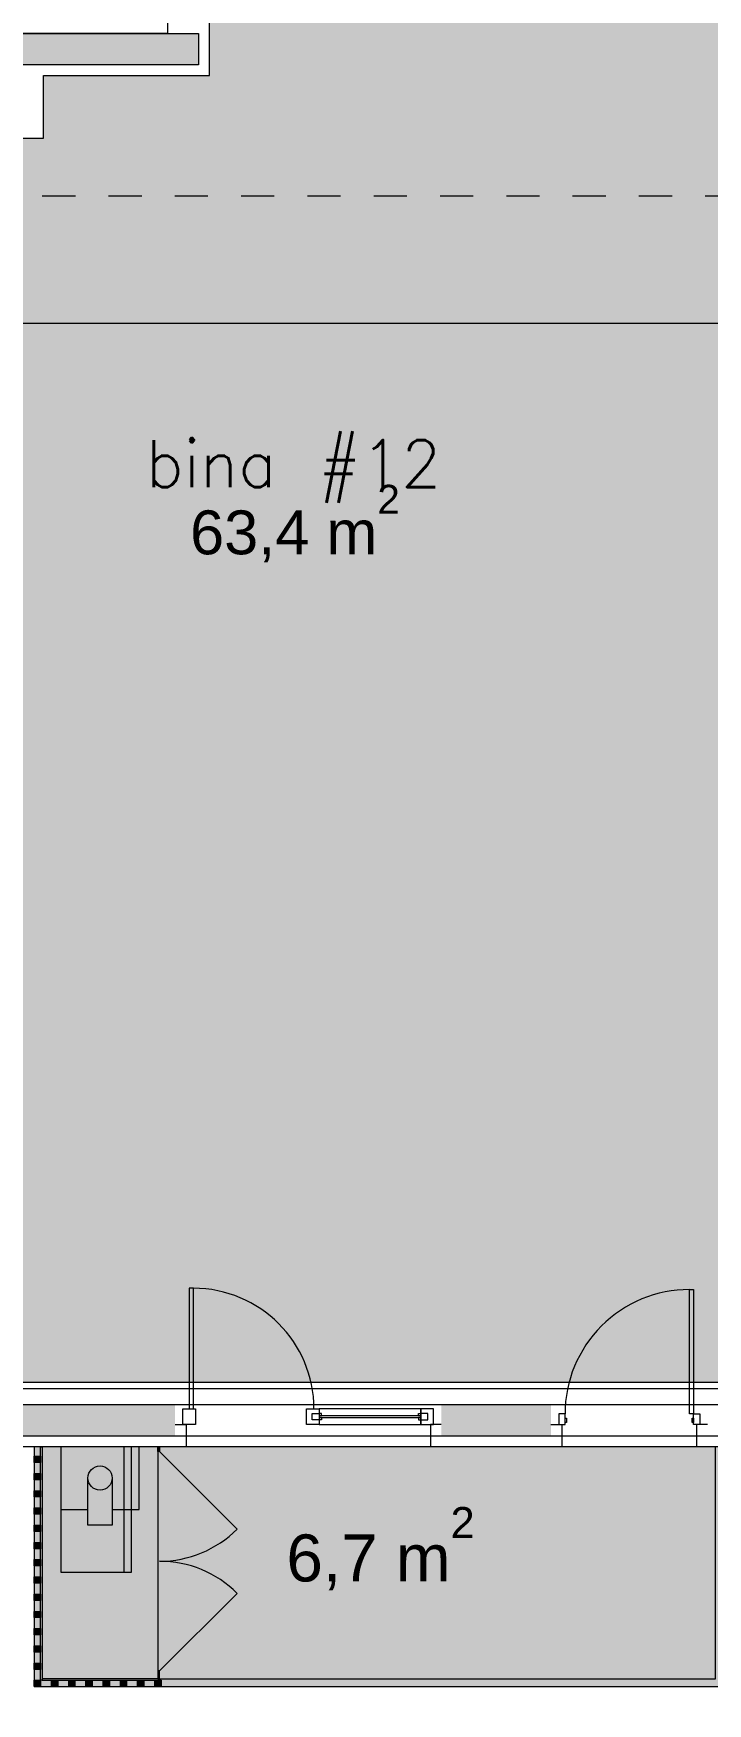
# Model space of a CAD drawing. Header units: metres. Extents: x 476297 to 476657, y 4620828 to 4621206.
# Drawn here: x 476426.05 to 476430.36, y 4621100.14 to 4621110.8 of the extents above; entities that cross this region are included whole.
import ezdxf

# ---------------------------------------------------------------- set-up
doc = ezdxf.new("R2010")
doc.units = ezdxf.units.M
doc.header["$MEASUREMENT"] = 0
doc.linetypes.add('Dashed', pattern=[0.423333, 0.211667, -0.211667])
for name, color, linetype in [('2D Drafting - General_Pen_No__1', 7, 'Continuous'), ('2D Drafting - General_Pen_No__250_Pen_No__7', 7, 'Continuous'), ('2D Drafting - General_Pen_No__7', 7, 'Continuous'), ('2D Drafting - General_Pen_No__7_Pen_No__1', 7, 'Continuous'), ('2D Drafting - General_Pen_No__7_Pen_No__7', 7, 'Continuous'), ('Annotation - Text_Pen_No__7', 7, 'Continuous'), ('Doors_Pen_No__7_Pen_No__1', 7, 'Continuous'), ('Doors_Pen_No__7_Pen_No__7', 7, 'Continuous'), ('G-Anno-Nplt', 7, 'Continuous'), ('gegmebi_Pen_No__1', 7, 'Continuous'), ('kar-panjara_Pen_No__7_Pen_No__1', 7, 'Continuous'), ('New0_Pen_No__250', 7, 'Continuous'), ('New2D Drafting - General_Pen_No__250_Pen_No__7', 7, 'Continuous'), ('New2D Drafting - General_Pen_No__30_Pen_No__9_Pen_No__9', 7, 'Continuous'), ('NewDoors_Pen_No__7_Pen_No__7', 7, 'Continuous'), ('Newreg_nak', 7, 'Continuous'), ('Newshenobebi', 7, 'Continuous'), ('NewStructural - Bearing', 7, 'Continuous'), ('zoma', 7, 'Continuous'), ('zoma_Pen_No__5', 7, 'Continuous')]:
    doc.layers.add(name, color=color, linetype=linetype)
doc.styles.add('GENERATED_STYLE_1', font='arial.ttf')
doc.styles.add('GENERATED_STYLE_2', font='arial.ttf')
doc.dimstyles.new('GENERATED_STYLE__1', dxfattribs={"dimtxt": 0.2, "dimasz": 0.064421, "dimexe": 0.18, "dimexo": 0.003, "dimgap": 0.09, "dimtad": 1, "dimtih": 1, "dimtoh": 1, "dimzin": 0, "dimdsep": 46, "dimtxsty": 'GENERATED_STYLE_2', "dimblk": 'ARROWHEAD_2', "dimblk1": 'ARROWHEAD_2', "dimblk2": 'ARROWHEAD_2', "dimcen": 0.09, "dimclrd": 142, "dimclre": 142, "dimclrt": 142, "dimadec": 0, "dimazin": 0, "dimtfac": 1, "dimtdec": 4, "dimtmove": 0, "dimatfit": 3, "dimfxl": 1, "dimtolj": 1, "dimtzin": 0, "dimarcsym": 0})

# ---------------------------------------------------------------- blocks, each defined once
blk = doc.blocks.new('*D334', base_point=(476844.527, 4621385.791))
at = {"layer": 'zoma', "color": 142, "linetype": 'Continuous', "lineweight": 0, "transparency": 16777216}
for p, q in [((476390.655, 4621098.907), (476390.655, 4621099.034)), ((476432.455, 4621098.907), (476432.455, 4621099.034)), ((476390.614, 4621098.971), (476390.655, 4621098.971)), ((476390.679, 4621099.013), (476390.631, 4621098.928)), ((476390.655, 4621098.971), (476432.455, 4621098.971)), ((476432.431, 4621098.928), (476432.479, 4621099.013)), ((476432.455, 4621098.971), (476432.496, 4621098.971))]:
    blk.add_line(p, q, dxfattribs=at)
at = {"layer": 'zoma', "color": 142, "lineweight": 0, "transparency": 16777216, "insert": (476411.213, 4621099.011), "char_height": 0.2, "attachment_point": 7, "style": 'GENERATED_STYLE_2'}
blk.add_mtext('\\A1;{\\pql;\\fArial CYR|b0|i0|c204|p34;41,80}', dxfattribs=at)
blk = doc.blocks.new('ARROWHEAD_2')
at = {"color": 0, "linetype": 'Continuous', "lineweight": 0}
for p, q in [((0, 0), (-1, 0)), ((-0.38, -0.66), (0.38, 0.66))]:
    blk.add_line(p, q, dxfattribs=at)
blk = doc.blocks.new('*D416', base_point=(476844.527, 4621385.791))
at = {"layer": 'zoma', "color": 142, "linetype": 'Continuous', "lineweight": 0, "transparency": 16777216}
for p, q in [((476425.579, 4621137.361), (476425.53, 4621137.276)), ((476425.554, 4621137.255), (476425.554, 4621137.382)), ((476425.554, 4621137.319), (476432.054, 4621137.319)), ((476432.079, 4621137.361), (476432.03, 4621137.276)), ((476432.054, 4621137.255), (476432.054, 4621137.382))]:
    blk.add_line(p, q, dxfattribs=at)
at = {"layer": 'zoma', "color": 142, "lineweight": 0, "transparency": 16777216, "char_height": 0.2, "attachment_point": 7, "style": 'GENERATED_STYLE_2'}
for s, insert in [('\\A1;{\\pql;\\fArial CYR|b0|i0|c204|p34;6,50}', (476428.538, 4621137.359)), ('\\A1;{\\pql;\\fArial CYR|b0|i0|c204|p34;0,40}', (476431.498, 4621137.359))]:
    blk.add_mtext(s, dxfattribs=dict(at, insert=insert))

msp = doc.modelspace()

# ---------------------------------------------------------------- hatches: boundary and pattern name
at = {"layer": '2D Drafting - General_Pen_No__250_Pen_No__7', "linetype": 'Continuous', "lineweight": 0}
for points in [[(476427.105, 4621110.799), (476427.105, 4621110.599), (476422.105, 4621110.599), (476422.105, 4621110.799)], [(476425.555, 4621101.849), (476426.955, 4621101.849), (476426.955, 4621102.049), (476425.555, 4621102.049)], [(476428.655, 4621102.049), (476428.655, 4621101.849), (476429.355, 4621101.849), (476429.355, 4621102.049)], [(476426.106, 4621100.288), (476426.096, 4621100.288), (476426.096, 4621101.779), (476426.106, 4621101.779)], [(476426.856, 4621101.778), (476426.856, 4621101.748), (476426.846, 4621101.748), (476426.846, 4621101.778)], [(476426.856, 4621100.348), (476426.846, 4621100.348), (476426.846, 4621100.298), (476426.856, 4621100.298)], [(476426.856, 4621100.298), (476426.106, 4621100.298), (476426.106, 4621100.288), (476426.856, 4621100.288)]]:
    msp.add_hatch(color=7, dxfattribs=at).paths.add_polyline_path(points)
at = {"layer": 'G-Anno-Nplt', "linetype": 'Continuous', "lineweight": 0}
for color, points in [(167, [(476425.525, 4621110.129), (476426.115, 4621110.129), (476426.115, 4621110.529), (476427.175, 4621110.529), (476427.175, 4621112.229), (476429.175, 4621112.229), (476429.175, 4621112.299), (476431.855, 4621112.299), (476431.855, 4621111.678), (476432.185, 4621111.678), (476432.255, 4621111.678), (476432.255, 4621110.399), (476432.185, 4621110.399), (476432.185, 4621109.8), (476431.785, 4621109.8), (476431.785, 4621108.978), (476431.985, 4621108.978), (476431.985, 4621108.708), (476432.185, 4621108.708), (476432.185, 4621102.319), (476431.985, 4621102.319), (476431.985, 4621102.189), (476425.625, 4621102.189), (476425.625, 4621102.319), (476425.525, 4621102.319), (476425.525, 4621108.679), (476425.625, 4621108.679), (476425.625, 4621109.219), (476425.525, 4621109.219)]), (46, [(476430.456, 4621100.248), (476430.456, 4621101.779), (476426.056, 4621101.779), (476426.056, 4621100.248)])]:
    msp.add_hatch(color=color, dxfattribs=at).paths.add_polyline_path(points)
at = {"layer": 'New2D Drafting - General_Pen_No__250_Pen_No__7', "linetype": 'Continuous', "lineweight": 0}
for points in [[(476426.226, 4621101.779), (476426.676, 4621101.779), (476426.676, 4621100.979), (476426.226, 4621100.979)], [(476426.226, 4621101.779), (476426.726, 4621101.779), (476426.726, 4621101.379), (476426.553, 4621101.379), (476426.553, 4621101.279), (476426.399, 4621101.279), (476426.399, 4621101.379), (476426.226, 4621101.379)]]:
    msp.add_hatch(color=255, dxfattribs=at).paths.add_polyline_path(points)
at = {"layer": 'New2D Drafting - General_Pen_No__30_Pen_No__9_Pen_No__9', "linetype": 'Continuous', "lineweight": 0}
for points in [[(476426.056, 4621101.718), (476426.096, 4621101.718), (476426.096, 4621101.678), (476426.056, 4621101.678)], [(476426.056, 4621101.608), (476426.096, 4621101.608), (476426.096, 4621101.568), (476426.056, 4621101.568)], [(476426.056, 4621101.498), (476426.096, 4621101.498), (476426.096, 4621101.458), (476426.056, 4621101.458)], [(476426.056, 4621101.388), (476426.096, 4621101.388), (476426.096, 4621101.348), (476426.056, 4621101.348)], [(476426.056, 4621101.278), (476426.096, 4621101.278), (476426.096, 4621101.238), (476426.056, 4621101.238)], [(476426.056, 4621101.168), (476426.096, 4621101.168), (476426.096, 4621101.128), (476426.056, 4621101.128)], [(476426.056, 4621101.058), (476426.096, 4621101.058), (476426.096, 4621101.018), (476426.056, 4621101.018)], [(476426.056, 4621100.948), (476426.096, 4621100.948), (476426.096, 4621100.908), (476426.056, 4621100.908)], [(476426.056, 4621100.838), (476426.096, 4621100.838), (476426.096, 4621100.798), (476426.056, 4621100.798)], [(476426.056, 4621100.728), (476426.096, 4621100.728), (476426.096, 4621100.688), (476426.056, 4621100.688)], [(476426.056, 4621100.618), (476426.096, 4621100.618), (476426.096, 4621100.578), (476426.056, 4621100.578)], [(476426.056, 4621100.508), (476426.096, 4621100.508), (476426.096, 4621100.468), (476426.056, 4621100.468)], [(476426.056, 4621100.398), (476426.096, 4621100.398), (476426.096, 4621100.358), (476426.056, 4621100.358)], [(476426.056, 4621100.248), (476426.056, 4621100.288), (476426.096, 4621100.288), (476426.096, 4621100.248)], [(476426.166, 4621100.248), (476426.166, 4621100.288), (476426.206, 4621100.288), (476426.206, 4621100.248)], [(476426.276, 4621100.248), (476426.276, 4621100.288), (476426.316, 4621100.288), (476426.316, 4621100.248)], [(476426.386, 4621100.248), (476426.386, 4621100.288), (476426.426, 4621100.288), (476426.426, 4621100.248)], [(476426.496, 4621100.248), (476426.496, 4621100.288), (476426.536, 4621100.288), (476426.536, 4621100.248)], [(476426.606, 4621100.248), (476426.606, 4621100.288), (476426.646, 4621100.288), (476426.646, 4621100.248)], [(476426.716, 4621100.248), (476426.716, 4621100.288), (476426.756, 4621100.288), (476426.756, 4621100.248)], [(476426.826, 4621100.248), (476426.826, 4621100.288), (476426.866, 4621100.288), (476426.866, 4621100.248)]]:
    msp.add_hatch(color=255, dxfattribs=at).paths.add_polyline_path(points)

# ---------------------------------------------------------------- linework, layer by layer
at = {"layer": '2D Drafting - General_Pen_No__1', "color": 7, "linetype": 'Continuous', "lineweight": 0, "flags": 128}
msp.add_lwpolyline([(476425.555, 4621101.849), (476432.055, 4621101.849), (476432.055, 4621102.149), (476425.555, 4621102.149)], close=True, dxfattribs=at)
at = {"layer": '2D Drafting - General_Pen_No__250_Pen_No__7', "color": 7, "linetype": 'Continuous', "lineweight": 0, "flags": 128}
for points in [[(476427.105, 4621110.799), (476427.105, 4621110.599), (476422.105, 4621110.599), (476422.105, 4621110.799)], [(476426.106, 4621100.288), (476426.096, 4621100.288), (476426.096, 4621101.779), (476426.106, 4621101.779)], [(476426.856, 4621101.778), (476426.856, 4621101.748), (476426.846, 4621101.748), (476426.846, 4621101.778)], [(476426.856, 4621100.348), (476426.846, 4621100.348), (476426.846, 4621100.298), (476426.856, 4621100.298)], [(476426.856, 4621100.298), (476426.106, 4621100.298), (476426.106, 4621100.288), (476426.856, 4621100.288)]]:
    msp.add_lwpolyline(points, close=True, dxfattribs=at)
at = {"layer": '2D Drafting - General_Pen_No__7', "color": 7, "linetype": 'Continuous', "lineweight": 0, "flags": 128}
for points in [[(476426.955, 4621101.92), (476427.025, 4621101.92), (476427.025, 4621101.78)], [(476428.655, 4621101.92), (476428.585, 4621101.92), (476428.585, 4621101.78)], [(476429.355, 4621101.92), (476429.425, 4621101.92), (476429.425, 4621101.78)], [(476430.355, 4621101.92), (476430.285, 4621101.92), (476430.285, 4621101.78)]]:
    msp.add_lwpolyline(points, dxfattribs=at)
at = {"layer": '2D Drafting - General_Pen_No__7_Pen_No__1', "color": 7, "linetype": 'Continuous', "lineweight": 0, "flags": 128}
msp.add_lwpolyline([(476427.875, 4621101.92), (476428.525, 4621101.92), (476428.525, 4621102.02), (476427.875, 4621102.02)], close=True, dxfattribs=at)
at = {"layer": '2D Drafting - General_Pen_No__7_Pen_No__7', "color": 7, "linetype": 'Continuous', "lineweight": 0}
for centre, radius, start, end in [((476427.072, 4621102.02), 0.77, 0.0032, 90), ((476430.239, 4621101.988), 0.794, 89.9985, 180.0002)]:
    msp.add_arc(centre, radius, start, end, dxfattribs=at)
at = {"layer": 'Doors_Pen_No__7_Pen_No__1', "color": 7, "linetype": 'Continuous', "lineweight": 0, "flags": 128}
msp.add_lwpolyline([(476427.045, 4621102.02), (476427.072, 4621102.02), (476427.072, 4621102.79), (476427.045, 4621102.79)], close=True, dxfattribs=at)
at = {"layer": 'Doors_Pen_No__7_Pen_No__7', "color": 7, "linetype": 'Continuous', "lineweight": 0, "flags": 128}
for points in [[(476430.266, 4621101.988), (476430.239, 4621101.988), (476430.239, 4621102.782), (476430.266, 4621102.782)], [(476429.405, 4621101.92), (476429.445, 4621101.92), (476429.445, 4621101.988), (476429.405, 4621101.988)], [(476429.454, 4621101.934), (476429.445, 4621101.934), (476429.445, 4621101.961), (476429.454, 4621101.961)], [(476430.266, 4621101.934), (476430.257, 4621101.934), (476430.257, 4621101.961), (476430.266, 4621101.961)], [(476430.305, 4621101.92), (476430.266, 4621101.92), (476430.266, 4621101.988), (476430.305, 4621101.988)]]:
    msp.add_lwpolyline(points, close=True, dxfattribs=at)
at = {"layer": 'G-Anno-Nplt', "color": 7, "linetype": 'Continuous', "lineweight": 0, "flags": 128}
msp.add_lwpolyline([(476432.255, 4621111.678), (476432.255, 4621110.399), (476432.185, 4621110.399), (476432.185, 4621109.8), (476431.785, 4621109.8), (476431.785, 4621108.978), (476431.985, 4621108.978), (476431.985, 4621108.708), (476432.185, 4621108.708), (476432.185, 4621102.319), (476431.985, 4621102.319), (476431.985, 4621102.189), (476425.625, 4621102.189), (476425.625, 4621102.319), (476425.525, 4621102.319), (476425.525, 4621108.679), (476425.625, 4621108.679), (476425.625, 4621109.219), (476425.525, 4621109.219), (476425.525, 4621110.129), (476426.115, 4621110.129), (476426.115, 4621110.529), (476427.175, 4621110.529), (476427.175, 4621112.229)], dxfattribs=at)
msp.add_lwpolyline([(476430.456, 4621100.248), (476430.456, 4621101.779), (476426.056, 4621101.779), (476426.056, 4621100.248)], close=True, dxfattribs=at)
at = {"layer": 'gegmebi_Pen_No__1', "color": 7, "linetype": 'Continuous', "lineweight": 0, "flags": 128}
for points in [[(476426.553, 4621101.379), (476426.726, 4621101.379), (476426.726, 4621101.779), (476426.226, 4621101.779), (476426.226, 4621101.379), (476426.399, 4621101.379)], [(476426.553, 4621101.579), (476426.553, 4621101.279), (476426.399, 4621101.279), (476426.399, 4621101.579)]]:
    msp.add_lwpolyline(points, dxfattribs=at)
at = {"layer": 'kar-panjara_Pen_No__7_Pen_No__1', "color": 7, "linetype": 'Continuous', "lineweight": 0, "flags": 128}
for points in [[(476427.085, 4621101.92), (476427.005, 4621101.92), (476427.005, 4621102.02), (476427.085, 4621102.02)], [(476427.875, 4621101.92), (476427.795, 4621101.92), (476427.795, 4621102.02), (476427.875, 4621102.02)], [(476428.525, 4621101.92), (476428.605, 4621101.92), (476428.605, 4621102.02), (476428.525, 4621102.02)], [(476427.83, 4621101.99), (476427.875, 4621101.99), (476427.875, 4621101.975), (476427.875, 4621101.965), (476427.89, 4621101.965), (476427.89, 4621101.95), (476427.83, 4621101.95)], [(476427.89, 4621101.99), (476427.875, 4621101.99), (476427.875, 4621101.975), (476427.89, 4621101.975)], [(476428.525, 4621101.975), (476427.875, 4621101.975), (476427.875, 4621101.965), (476428.525, 4621101.965)], [(476428.57, 4621101.99), (476428.525, 4621101.99), (476428.525, 4621101.975), (476428.525, 4621101.965), (476428.51, 4621101.965), (476428.51, 4621101.95), (476428.57, 4621101.95)], [(476428.51, 4621101.99), (476428.525, 4621101.99), (476428.525, 4621101.975), (476428.51, 4621101.975)]]:
    msp.add_lwpolyline(points, close=True, dxfattribs=at)
at = {"layer": 'New0_Pen_No__250', "color": 7, "linetype": 'Continuous', "lineweight": 0, "flags": 128}
msp.add_lwpolyline([(476416.906, 4621110.799), (476416.906, 4621112.299), (476418.256, 4621112.299), (476418.256, 4621112.249), (476418.656, 4621112.249), (476418.656, 4621112.649), (476418.456, 4621112.649), (476418.456, 4621119.148), (476418.656, 4621119.148), (476418.656, 4621119.349), (476421.356, 4621119.349), (476421.356, 4621112.299), (476425.156, 4621112.299), (476425.156, 4621112.249), (476425.556, 4621112.249), (476425.556, 4621112.299), (476426.906, 4621112.299), (476426.906, 4621110.799)], close=True, dxfattribs=at)
at = {"layer": 'New2D Drafting - General_Pen_No__30_Pen_No__9_Pen_No__9', "color": 7, "linetype": 'Continuous', "lineweight": 0, "flags": 128}
for points in [[(476426.056, 4621101.718), (476426.096, 4621101.718), (476426.096, 4621101.678), (476426.056, 4621101.678)], [(476426.056, 4621101.608), (476426.096, 4621101.608), (476426.096, 4621101.568), (476426.056, 4621101.568)], [(476426.056, 4621101.498), (476426.096, 4621101.498), (476426.096, 4621101.458), (476426.056, 4621101.458)], [(476426.056, 4621101.388), (476426.096, 4621101.388), (476426.096, 4621101.348), (476426.056, 4621101.348)], [(476426.056, 4621101.278), (476426.096, 4621101.278), (476426.096, 4621101.238), (476426.056, 4621101.238)], [(476426.056, 4621101.168), (476426.096, 4621101.168), (476426.096, 4621101.128), (476426.056, 4621101.128)], [(476426.056, 4621101.058), (476426.096, 4621101.058), (476426.096, 4621101.018), (476426.056, 4621101.018)], [(476426.056, 4621100.948), (476426.096, 4621100.948), (476426.096, 4621100.908), (476426.056, 4621100.908)], [(476426.056, 4621100.838), (476426.096, 4621100.838), (476426.096, 4621100.798), (476426.056, 4621100.798)], [(476426.056, 4621100.728), (476426.096, 4621100.728), (476426.096, 4621100.688), (476426.056, 4621100.688)], [(476426.056, 4621100.618), (476426.096, 4621100.618), (476426.096, 4621100.578), (476426.056, 4621100.578)], [(476426.056, 4621100.508), (476426.096, 4621100.508), (476426.096, 4621100.468), (476426.056, 4621100.468)], [(476426.056, 4621100.398), (476426.096, 4621100.398), (476426.096, 4621100.358), (476426.056, 4621100.358)], [(476426.056, 4621100.248), (476426.056, 4621100.288), (476426.096, 4621100.288), (476426.096, 4621100.248)], [(476426.166, 4621100.248), (476426.166, 4621100.288), (476426.206, 4621100.288), (476426.206, 4621100.248)], [(476426.276, 4621100.248), (476426.276, 4621100.288), (476426.316, 4621100.288), (476426.316, 4621100.248)], [(476426.386, 4621100.248), (476426.386, 4621100.288), (476426.426, 4621100.288), (476426.426, 4621100.248)], [(476426.496, 4621100.248), (476426.496, 4621100.288), (476426.536, 4621100.288), (476426.536, 4621100.248)], [(476426.606, 4621100.248), (476426.606, 4621100.288), (476426.646, 4621100.288), (476426.646, 4621100.248)], [(476426.716, 4621100.248), (476426.716, 4621100.288), (476426.756, 4621100.288), (476426.756, 4621100.248)], [(476426.826, 4621100.248), (476426.826, 4621100.288), (476426.866, 4621100.288), (476426.866, 4621100.248)]]:
    msp.add_lwpolyline(points, close=True, dxfattribs=at)
at = {"layer": 'NewDoors_Pen_No__7_Pen_No__7', "color": 7, "linetype": 'Continuous', "lineweight": 0, "flags": 128}
msp.add_lwpolyline([(476426.856, 4621100.298), (476430.406, 4621100.298), (476430.406, 4621101.779)], dxfattribs=at)
at = {"layer": 'Newreg_nak', "color": 7, "linetype": 'Continuous', "lineweight": 0}
for p, q in [((476426.63, 4621100.979), (476426.63, 4621101.779)), ((476426.846, 4621101.748), (476426.846, 4621100.348))]:
    msp.add_line(p, q, dxfattribs=at)
at = {"layer": 'Newreg_nak', "color": 7, "linetype": 'Continuous', "lineweight": 0, "flags": 128}
msp.add_lwpolyline([(476421.205, 4621119.549), (476421.205, 4621119.619), (476432.525, 4621119.619), (476432.525, 4621119.549), (476432.525, 4621101.779), (476425.155, 4621101.779)], dxfattribs=at)
msp.add_lwpolyline([(476426.226, 4621101.779), (476426.226, 4621100.979), (476426.676, 4621100.979), (476426.676, 4621101.779)], close=True, dxfattribs=at)
at = {"layer": 'Newreg_nak', "color": 7, "linetype": 'Continuous', "lineweight": 0}
msp.add_circle((476426.476, 4621101.579), 0.077, dxfattribs=at)
at = {"layer": 'Newshenobebi', "color": 1, "linetype": 'Dashed', "lineweight": 0}
msp.add_lwpolyline([(476436.902, 4621109.76), (476385.829, 4621109.76)], dxfattribs=at)
at = {"layer": 'NewStructural - Bearing', "color": 7, "linetype": 'Continuous', "lineweight": 0}
for p, q in [((476426.856, 4621101.748), (476427.351, 4621101.253)), ((476426.856, 4621100.348), (476427.351, 4621100.843))]:
    msp.add_line(p, q, dxfattribs=at)
for centre, start, end in [((476426.856, 4621101.748), 270, 315), ((476426.856, 4621100.348), 45, 90)]:
    msp.add_arc(centre, 0.7, start, end, dxfattribs=at)
at = {"layer": 'zoma_Pen_No__5', "color": 5, "linetype": 'Continuous', "lineweight": 0}
for p, q in [((476386.774, 4621108.949), (476436.661, 4621108.949)), ((476386.774, 4621108.949), (476436.661, 4621108.949)), ((476386.774, 4621102.049), (476436.661, 4621102.049)), ((476386.774, 4621102.049), (476436.661, 4621102.049))]:
    msp.add_line(p, q, dxfattribs=at)

# ---------------------------------------------------------------- texts
at = {"layer": 'Annotation - Text_Pen_No__7', "color": 142, "linetype": 'Continuous', "lineweight": 0, "insert": (476427.711, 4621108.203), "char_height": 0.3, "attachment_point": 2}
msp.add_mtext('\\A1;{\\pqc;\\Ftxt.shx;bina #\\Ftxt.shx;12}', dxfattribs=at)
at = {"layer": 'G-Anno-Nplt', "color": 142, "lineweight": 0, "insert": (476427.051, 4621107.422), "char_height": 0.28, "attachment_point": 7, "style": 'GENERATED_STYLE_1'}
msp.add_mtext('{\\fArial|b0|i0|c0|p34;63,4 m{\\H0.66x;\\S2^  ;}}', dxfattribs=at)
at = {"layer": 'G-Anno-Nplt', "color": 7, "lineweight": 0, "insert": (476427.666, 4621100.863), "char_height": 0.3, "attachment_point": 7, "style": 'GENERATED_STYLE_1'}
msp.add_mtext('{\\fArial|b0|i0|c0|p34;6,7 m{\\H0.66x;\\S2^  ;}}', dxfattribs=at)

# ---------------------------------------------------------------- dimensions: what is measured, and where the dimension line sits
at = {"layer": 'zoma', "color": 142, "linetype": 'Continuous', "lineweight": 0}
for base, p1, p2, picture, middle in [((476432.054, 4621137.319), (476425.554, 4621104.213), (476432.054, 4621104.213), '*D416', (476428.798, 4621137.459)), ((476432.455, 4621098.971), (476390.655, 4621100.764), (476432.455, 4621100.764), '*D334', (476411.549, 4621099.111))]:
    dim = msp.add_linear_dim(base=base, p1=p1, p2=p2, dimstyle='GENERATED_STYLE__1', dxfattribs=at)
    dim.commit()
    dim.dimension.update_dxf_attribs({"geometry": picture, "text_midpoint": middle, "dimtype": 160})

doc.saveas('drawing.dxf')
